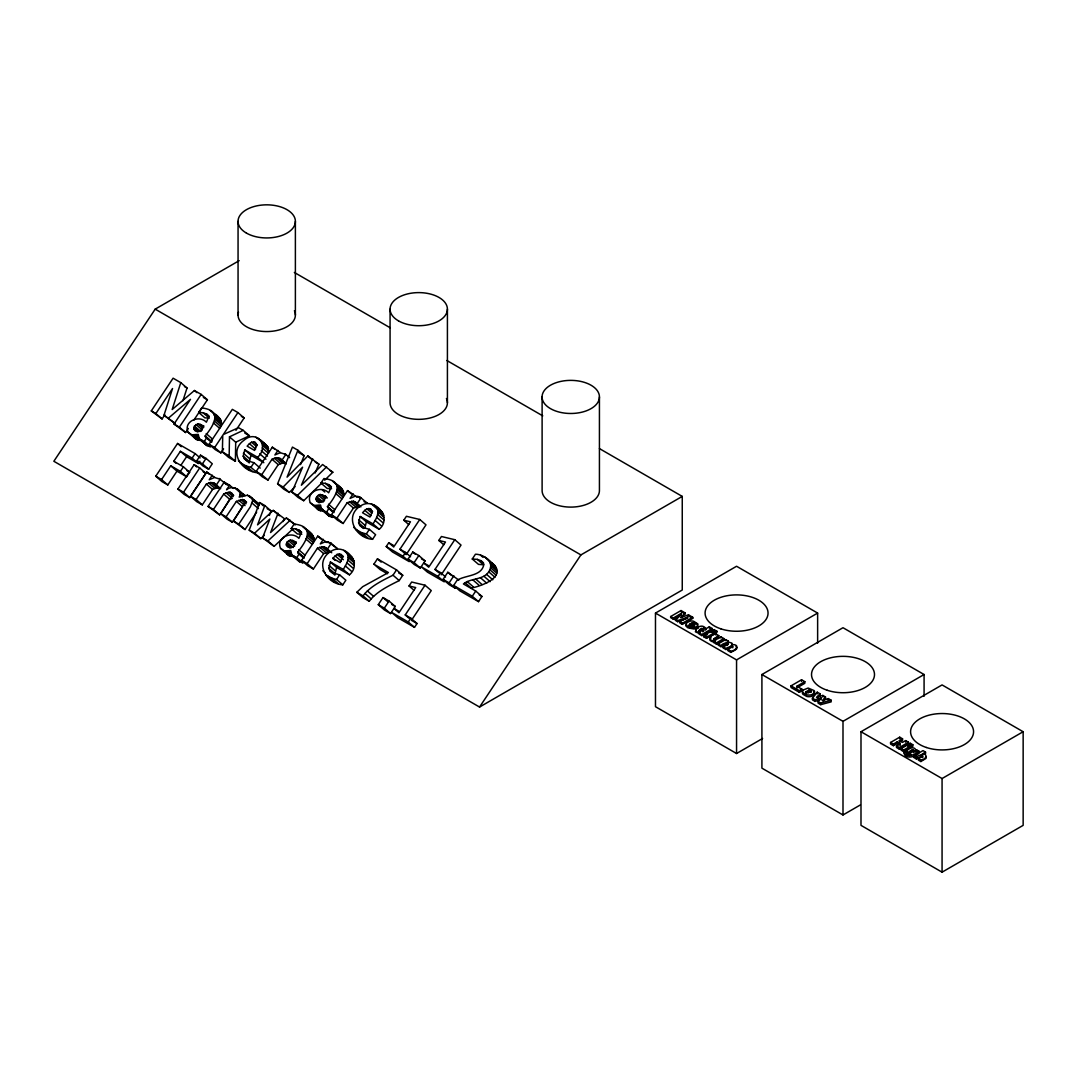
<?xml version="1.0" encoding="UTF-8"?>
<svg xmlns="http://www.w3.org/2000/svg" width="1077" height="1077" viewBox="0 0 1077 1077"><rect width="100%" height="100%" fill="white"/><g stroke="black" fill="none" stroke-linecap="round" stroke-linejoin="round"><path stroke-width="1.5" d="M235.392 461.266L229.172 455.881L229.482 436.831L243.214 430.369L249.433 435.754L235.701 442.216L235.392 461.266L228.593 457.348L222.374 451.95L222.751 435.364L214.66 447.507L220.879 452.892L223.585 448.84M249.272 462.935L244.304 458.627L243.2 456.19L244.762 449.876L257.605 457.294L263.825 462.679L250.981 455.261L244.762 449.876M250.981 455.261L249.42 461.575L243.2 456.19M328.822 568.319L330.383 562.019L343.226 569.437L349.46 574.822C362.882 563.5 345.246 543.05 331.837 550.805C313.797 560.646 325.092 583.613 342.782 584.838L345.852 580.234L339.618 574.849L332.268 572.722L329.925 570.756L328.822 568.319L335.055 573.718L336.603 567.404L330.383 562.019M358.601 522.816L360.162 516.502L373.005 523.92L379.225 529.305C392.661 517.983 375.011 497.534 361.616 505.288C343.563 515.129 354.858 538.096 372.548 539.321L375.617 534.717L369.398 529.332L362.047 527.205L359.691 525.239L358.601 522.816L364.82 528.201L366.382 521.887L360.162 516.502M193.766 428.781L194.493 426.061L197.831 423.853L203.876 425.967L200.591 430.894L195.085 430.813L193.766 428.781L197.495 432.012M286.28 544.895L287.007 542.175L290.346 539.967L296.39 542.081L293.106 547.008L287.599 546.928L286.28 544.895L290.009 548.126M316.046 499.378L316.773 496.659L320.111 494.451L326.156 496.564L322.871 501.492L317.365 501.411L316.046 499.378L319.775 502.609M907.521 751.086L907.197 753.294L910.954 754.425M477.299 559.38L481.015 560.686L483.896 564.119C482.092 576.532 465.574 574.862 457.092 580.301L453.646 585.471L459.866 590.869L478.525 601.639L481.971 596.456L475.751 591.071L463.406 583.949C471.228 577.447 485.242 580.543 489.86 569.773C493.818 560.888 483.183 554.305 475.469 554.197L472.264 559.003L478.498 564.388L483.519 564.765L477.299 559.38L472.264 559.003M465.062 582.657L471.282 588.042C482.442 585.969 508.869 575.845 491.166 562.49M915.571 751.961C917.294 742.807 899.78 751.679 910.954 752.836C908.274 756.768 904.222 747.909 904.007 752.958C908.167 757.912 915.006 754.694 918.937 751.194L918.937 752.769C916.554 757.064 904.276 759.595 904.249 753.079M211.644 442.014L205.168 435.983C214.229 424.742 222.872 410.27 201.655 407.941L198.653 412.451L204.872 417.836L209.275 418.132L203.055 412.733L198.653 412.451M213.354 422.871L219.587 428.256C224.46 422.521 218.86 415.924 213.529 413.11M304.145 558.128L297.683 552.097C306.743 540.856 315.386 526.384 294.169 524.055L291.153 528.565L297.387 533.95L301.789 534.246L295.556 528.847L291.153 528.565M305.868 538.985L312.088 544.37C316.975 538.635 311.361 532.038 306.03 529.238M333.924 512.612L327.448 506.58C336.522 495.339 345.152 480.867 323.935 478.538L320.933 483.048L327.152 488.433L331.554 488.729L325.335 483.331L320.933 483.048M335.647 493.468L341.867 498.853C346.754 493.118 341.14 486.521 335.809 483.721M257.605 457.294C269.896 446.215 256.73 429.077 243.94 440.305C228.23 451.532 241.369 471.228 257.161 472.695L250.941 467.31L246.377 466.099L240.158 462.693M260.176 439.685L267.796 446.753L268.456 453.296L262.236 447.897M343.226 569.437C346.39 564.536 351.008 556.944 345.798 551.828M373.005 523.92C376.169 519.033 380.787 511.427 375.577 506.311M256.676 512.046L245.031 529.534L238.798 524.149L250.456 506.648L252.705 500.334L251.843 497.924L247.468 495.205L239.229 497.116C243.335 489.362 231.784 484.663 226.56 489.793L229.603 485.215L224.245 482.119L208.076 506.405L219.654 514.887L229.926 499.472L232.363 498.288L226.13 492.903L223.693 494.087L213.434 509.488L219.654 514.887M731.822 644.154L732.104 645.688L731.822 643.063L727.217 641.771L728.321 641.138L728.321 642.229M164 415.224L174.891 423.301L164 415.224L172.535 388.514L155.855 413.555L162.075 418.94L164.862 414.766M162.075 418.94L151.292 410.916L173.101 378.189L180.788 382.631L172.172 409.529L194.425 390.507L201.184 394.411L207.403 399.796L193.779 420.245M182.955 400.684L187.021 388.016L180.788 382.631M264.309 535.35L260.782 538.621L249.204 530.14L259.624 502.542L264.807 505.544L257.551 524.889L273.221 510.39L284.274 518.575L283.116 521.551M269.358 515.398L271.027 510.929L264.807 505.544M278.054 513.19L270.569 532.536L286.347 517.983L295.219 524.526M292.931 528.888L274.137 546.335L262.559 537.854L269.869 519.033L254.549 533.236L249.204 530.14M295.085 486.589L289.363 492.431L283.816 489.227L277.597 483.829L292.432 447.09L297.925 450.253L304.145 455.652L300.523 464.604M297.925 450.253L287.061 477.151L307.834 455.975L318.9 464.16L315.13 472.978M802.728 691.851L802.446 692.511A5.479 3.164 0 0 0 803.052 694.382L806.606 696.388A5.331 3.083 0 0 0 808.84 696.698A5.237 3.016 0 0 0 811.977 696.146L814.104 694.732A5.156 2.975 0 0 0 814.131 692.228L813.445 691.542M322.36 482.469L303.714 500.711L298.167 497.507L291.948 492.122L302.597 467.189L283.143 487.033L277.597 483.829M312.68 458.775L301.372 485.229L322.602 464.51L332.833 472.211L324.689 480.194M205.303 436.791L211.523 442.189L212.425 438.999L206.205 433.614M689.159 624.902L689.267 626.477L689.818 624.081L695.594 627.42L697.142 626.383L697.842 623.92L693.736 621.294A5.129 2.962 0 0 0 690.478 621.039L686.561 622.735L686.062 625.145L690.411 627.824L694.328 627.958L694.328 629.062L688.001 627.851L686.062 626.249L686.561 623.825M689.159 625.993L689.818 624.081M910.186 751.086C916.446 754.021 911.29 745.971 910.186 752.675M703.631 629.682C695.015 635.578 702.123 623.475 703.631 630.785L702.689 631.768M805.919 691.824L808.935 690.088L811.008 691.286L807.992 693.023L805.919 691.824L805.919 693.467M922.518 757.05L920.404 756.727L916.379 758.962L913.834 757.494L913.834 755.906L916.379 757.373C919.825 753.388 926.974 755.287 918.291 758.491L918.291 760.066L920.848 761.547L926.058 758.37L925.857 756.646M723.03 646.779L725.925 648.448L731.943 645.756L732.831 647.708L730.596 646.94L725.925 649.552L723.03 647.883L723.03 646.779C732.939 643.238 724.969 641.003 720.984 645.594L718.09 643.925L718.09 645.029L720.984 646.698L725.642 644.1L727.931 644.611M713.903 638.769L718.79 635.645L718.79 636.736C709.406 640.384 715.209 641.017 720.971 636.897L723.852 638.567L723.852 639.657L716.326 644.006L713.634 642.444L714.913 639.576M203.055 412.733L206.69 414.093L208.83 416.624L206.38 422.211C199.043 414.362 183.265 421.47 188.031 432.214L191.868 434.825L198.249 434.408L199.366 439.16L204.347 441.449L206.663 437.706M295.556 528.847L299.204 530.207L301.331 532.738L298.894 538.325C291.557 530.476 275.766 537.585 280.532 548.328L284.368 550.939L290.763 550.522L291.88 555.274L296.862 557.563L299.164 553.82M325.335 483.331L328.983 484.69L331.11 487.221L328.66 492.808C321.336 484.96 305.545 492.068 310.311 502.811L314.147 505.436L320.529 505.019L321.66 509.758L326.627 512.06L328.943 508.304M239.175 260.661L155.196 309.139L53.85 461.279L479.548 707.051L682.253 590.021L682.253 496.403L599.431 448.584M188.327 428.431L185.607 432.523L174.03 424.042L190.481 399.338L168.672 417.916M185.607 432.523L179.388 427.138L201.184 394.411M167.797 484.946L161.577 479.548L170.745 465.776L176.965 471.161L167.797 484.946L161.981 481.594L155.761 476.196L177.557 443.468L195.125 453.619L200.107 457.927M176.238 463.42L173.747 461.266L180.384 451.317L192.137 458.102L198.356 463.487L199.851 461.252M180.801 465.412L186.604 456.702L180.384 451.317M183.413 466.839L189.633 472.238L186.631 476.748L180.411 471.349L183.413 466.839L173.747 461.266M192.137 458.102L195.125 453.619M177.947 489.012L194.116 464.725L199.703 467.957L205.922 473.341L189.754 497.614L184.167 494.397L177.947 489.012L183.534 492.229L189.754 497.614M196.849 460.633L200.484 455.181L206.07 458.398L212.29 463.783L208.655 469.249L203.068 466.031L196.849 460.633L202.436 463.864L208.655 469.249M220.879 452.892L215.292 449.661L209.073 444.276L232.336 409.354L237.923 412.585L244.142 417.97L235.917 430.329M183.534 492.229L199.703 467.957M202.436 463.864L206.07 458.398M237.923 412.585L223.289 434.543L238.569 427.69L243.214 430.369M202.314 504.871L196.095 499.486L206.367 484.071L210.742 482.496L214.431 483.25L220.65 488.635L216.962 487.881L212.586 489.456L202.314 504.871L196.728 501.653L190.508 496.268L206.69 471.982L214.754 477.367M212.263 475.199L209.221 479.777L214.511 477.515L220.193 479.198L216.302 485.04L214.431 483.25M250.941 467.31L253.997 462.706L260.217 468.105M232.336 522.197L226.103 516.812L236.375 501.397L242.594 506.796L232.336 522.197L226.978 519.114L220.745 513.716L232.524 494.774L232.295 493.508L229.98 492.176L226.13 492.903M267.971 480.073L261.751 474.688L272.01 459.273L276.399 457.698L280.087 458.452L286.307 463.837L282.618 463.083L278.243 464.658L267.971 480.073L262.384 476.855L256.164 471.457L272.333 447.184L280.41 452.555M277.92 450.401L274.877 454.979L280.168 452.717L285.836 454.4L281.959 460.229L285.688 463.473M245.031 529.534L233.44 521.053L245.206 502.111L244.977 500.872L242.662 499.526L236.375 501.397M343.159 523.489L336.939 518.104L347.211 502.69L353.525 501.195L359.745 506.58L353.431 508.075L343.159 523.489L337.586 520.258L331.353 514.873L347.534 490.6L356.85 497.049M313.394 569.006L307.174 563.621L317.432 548.206L323.746 546.712L329.979 552.097L323.665 553.591L313.394 569.006L307.807 565.775L301.587 560.39L317.755 536.117L327.071 542.566M353.121 493.818L350.065 498.395L355.37 496.134L361.037 497.816L357.147 503.646L360.876 506.877M323.342 539.335L320.3 543.912L325.591 541.65L331.258 543.32L327.381 549.162L323.746 546.712M355.558 529.319L361.764 532.725L366.328 533.936L369.398 529.332M325.792 574.835L331.999 578.241L336.562 579.453L339.618 574.849M373.894 564.173L377.435 558.869L396.524 569.895L402.744 575.28L399.217 580.584C388.447 586.009 376.762 591.448 369.236 601.249L363.043 597.668L356.824 592.283L362.693 586.696L388.42 572.56L373.894 564.173L380.127 569.558L387.383 573.758M386.239 546.564L403.013 556.244L409.233 561.629L392.459 551.949L386.239 546.564L388.784 542.727L394.37 545.958L410.458 521.807L403.781 520.218L406.406 516.287L419.774 519.477L425.994 524.862L406.191 554.574L399.971 549.189L419.774 519.477M403.013 556.244L405.558 552.42L399.971 549.189M356.824 592.283L363.003 595.85C370.542 586.063 382.227 580.624 392.997 575.199L396.524 569.895M408.048 559.151L412.774 552.057L418.832 555.544L425.052 560.942L420.326 568.037L414.268 564.536L408.048 559.151L414.093 562.652L420.326 568.037M378.269 604.668L382.995 597.573L389.053 601.06L395.272 606.445L390.547 613.553L384.489 610.053L378.269 604.668L384.327 608.155L390.547 613.553M414.093 562.652L418.832 555.544M384.327 608.155L389.053 601.06M443.791 544.76L438.81 540.452L441.435 536.508L454.804 539.698L461.023 545.083L441.22 574.808M414.012 590.277L409.045 585.969L411.656 582.024L425.025 585.215L431.258 590.6L411.454 620.325L417.041 623.543L414.483 627.366L397.723 617.686L391.49 612.301L408.264 621.981L414.483 627.366M438.743 572.654L435 569.423L454.804 539.698M408.964 618.171L405.235 614.927L425.025 585.215M438.043 576.464L421.269 566.785L427.488 572.17L444.262 581.849L438.043 576.464L440.587 572.641L435 569.423M408.264 621.981L410.808 618.158L405.235 614.927M443.078 579.372L449.136 582.872L455.356 588.257L449.297 584.757L443.078 579.372L447.803 572.277L458.842 580.086M449.136 582.872L453.861 575.778M478.525 601.639L472.291 596.241L475.751 591.071M479.548 707.051L580.907 554.911L682.253 496.403M907.049 754.412L907.211 752.581M696.011 629.628L695.432 631.809L699.081 633.451M819.624 700.05L815.06 701.383L812.435 699.875L812.435 698.233L817.241 692.188L820.068 693.83L820.068 695.473L817.685 697.788M820.068 693.83L816.487 697.304L822.841 695.432L825.494 696.954L822.289 700.669L828.334 698.596L831.148 700.225L831.148 701.867L820.701 704.654L818.089 703.146L818.089 701.504L821.145 697.95L821.145 699.606M823.353 701.073L825.494 698.596L825.494 696.954M249.42 443.684L247.145 446.134L254.576 450.428L256.824 445.272L255.303 442.243L251.533 442.216L249.42 443.684L255.639 449.069M364.807 510.31L362.545 512.76L369.976 517.054L372.225 511.898L370.703 508.869L366.92 508.842L364.807 510.31L371.026 515.695M335.257 560.43L332.766 558.276L337.155 554.359L340.924 554.386L343.415 556.54M291.948 492.122L297.494 495.326L326.614 466.826M681.202 614.577L673.273 619.154L670.648 617.633L670.648 616.542L681.041 610.538L685.255 612.975L680.57 617.565L688.499 614.846L692.726 617.283L692.726 618.373L682.333 624.377L679.708 622.856L679.708 621.766L687.624 617.188L687.624 618.279L677.675 621.685L675.292 620.312L675.292 619.221L681.202 613.473L681.202 614.577L676.477 619.167M681.741 617.511L685.255 612.975M262.559 537.854L267.917 540.95L290.238 520.218M910.388 752.284L912.407 751.369L913.888 751.934M806.229 692.928C807.992 689.711 812.516 694.678 810.914 690.801M727.177 645.486L727.796 643.965M711.103 637.826C707.185 639.778 712.516 642.646 714.845 641.744L713.634 642.444M762.61 738.459L736.56 753.51L655.476 706.7L655.476 613.082L736.56 566.26L817.631 613.082L817.631 643.171M670.648 616.542L673.273 618.05L681.202 613.473M679.708 621.766L682.333 623.287L692.726 617.283M689.818 625.172L695.594 628.51L697.856 626.652L697.546 624.593M705.677 628.914L709.272 626.841L712.193 628.524L712.193 629.614L701.8 635.618L699.094 634.057L700.212 632.32C689.886 632.737 700.037 622.506 704.977 627.528A3.931 2.275 0 0 1 705.677 628.914L705.677 630.018M699.094 632.966L701.8 634.528L712.193 628.524M703.658 635.605L711.197 631.257L714.078 632.913L714.078 634.016L706.552 638.365L703.658 636.695L703.658 635.605L706.552 637.261L714.078 632.913M712.085 630.732L714.051 629.601L716.945 631.27L716.945 632.361L714.98 633.491L712.085 631.822L712.085 630.732L714.98 632.401L716.945 631.27M703.658 636.695L707.427 634.515M718.79 635.645L715.895 633.963C709.339 635.12 707.051 641.246 714.845 640.653M713.634 641.353L716.326 642.902L723.852 638.567M718.09 643.925L725.629 639.59L728.321 641.138M735.995 646.469C739.751 649.054 732.037 651.316 730.866 652.406L727.971 650.723L727.971 649.633L732.791 646.254M727.971 649.633L730.866 651.302C737.112 650.198 739.832 644.181 732.104 644.598M655.476 613.082L736.56 659.891L817.631 613.082M860.375 804.936L842.995 814.966L761.91 768.157L761.91 674.525L842.995 627.716L924.079 674.525L924.079 696.267M796.872 686.251L801.948 689.186L801.948 690.828L799.349 692.323L791.016 687.516L791.016 685.861L801.557 679.775L804.815 681.66L804.815 683.303L796.872 687.893L796.872 686.251L804.815 681.66M791.016 685.861L799.349 690.68L801.948 689.186M761.91 674.525L842.995 721.334L924.079 674.525M860.994 731.727L942.065 684.918L1023.15 731.727L1023.15 825.359L942.065 872.168L860.994 825.359L860.994 731.727L942.065 778.536L1023.15 731.727M899.147 744.745L897.087 743.547L893.385 745.688L890.558 744.059L890.558 742.47L899.712 737.18L902.553 738.809L902.553 740.397L899.335 742.255L899.335 740.666L902.553 738.809M890.558 742.47L893.385 744.099L897.087 741.959L900.184 743.749L900.184 745.338M899.335 740.666L902.432 742.443L905.636 740.599L908.49 742.241L908.49 743.83L899.322 749.121L896.481 747.478L896.481 745.89L900.184 743.749M896.481 745.89L899.322 747.532L908.49 742.241M901.126 748.569L907.763 744.745L910.307 746.213L910.307 747.801L903.67 751.625L901.126 750.157L901.126 748.569L903.67 750.036L910.307 746.213M908.557 744.288L910.294 743.278L912.838 744.745L912.838 746.334L911.102 747.344L911.102 745.755L908.557 744.288L908.557 745.863M911.102 745.755L912.838 744.745M915.571 750.386L916.554 749.807L918.937 751.194M913.834 755.906L923.002 750.615L925.533 752.083L925.533 753.671M925.533 752.083L922.168 754.035C928.387 753.415 926.382 759.756 920.848 759.958L918.291 758.491M697.357 628.618L698.286 628.133M691.205 623.287L693.44 622.937L694.786 623.973L694.046 624.929L691.205 623.287L691.205 624.377M675.292 619.221L677.675 620.594L687.624 617.188M812.435 698.233L815.06 699.74L821.145 697.95M818.089 701.504L820.701 703.012L831.148 700.225M703.631 630.785C702.527 627.204 697.909 633.518 699.121 630.233M691.905 624.108L694.786 625.077L694.638 623.583M188.031 432.214L196.391 439.51L202.126 440.372M280.532 548.328L288.892 555.624L294.64 556.486M694.328 627.958L689.267 625.387M690.774 627.245L691.757 627.258L691.757 626.168M310.311 502.811L318.671 510.108L322.279 511.104L316.059 505.719M253.997 462.706L246.646 460.579L244.304 458.627M438.81 540.452L445.488 542.041L429.4 566.179L423.813 562.961L428.794 567.269M409.045 585.969L415.709 587.557L399.634 611.696L394.047 608.478L399.015 612.786M199.366 439.16L207.026 445.649L210.567 446.847L204.347 441.449M320.798 508.452L329.306 516.26L332.847 517.445L326.627 512.06M291.019 553.955L299.541 561.763L303.081 562.961L296.862 557.563M353.525 501.195L360.257 506.177M364.026 501.586L367.257 503.201L360.081 497.076M213.825 414.82L219.748 418.509M266.396 445.07L255.909 437.235M703.658 627.878L704.977 628.631A3.931 2.275 0 0 1 705.61 629.52M694.773 622.748L697.102 624.162M294.331 272.441L390.211 327.798M446.874 360.512L542.768 415.87M685.255 614.065L681.041 611.628L681.041 610.538M692.726 618.373L688.499 615.936L688.499 614.846M712.193 629.614L709.272 627.931L709.272 626.841M155.196 309.139L580.907 554.911M241.356 416.355L244.142 417.97M184.45 386.535L187.021 388.016M203.351 397.453L207.403 399.796M298.652 452.475L304.145 455.652M315.265 462.06L318.9 464.16M330.154 470.662L332.833 472.211M244.789 433.075L249.433 435.754M366.382 521.887L379.225 529.305M421.417 558.842L425.052 560.942M479.225 594.881L481.971 596.456M151.292 410.916L155.855 413.555M174.03 424.042L179.388 427.138M209.073 444.276L214.66 447.507M222.374 451.95L229.172 455.881M256.164 471.457L261.751 474.688M331.353 514.873L336.939 518.104M453.646 585.471L472.291 596.241M398.652 572.924L402.744 575.28M186.604 456.702L198.356 463.487M203.136 471.726L205.922 473.341M267.136 508.681L271.027 510.929M295.165 524.862L286.347 517.983M186.873 470.636L189.633 472.238M332.766 558.276L340.197 562.571L342.459 557.415L340.924 554.386M170.745 465.776L180.411 471.349M176.965 471.161L186.631 476.748M336.603 567.404L349.46 574.822M391.651 604.359L395.272 606.445M155.761 476.196L161.577 479.548M190.508 496.268L196.095 499.486M208.076 506.405L213.434 509.488M220.745 513.716L226.103 516.812M233.44 521.053L238.798 524.149M301.587 560.39L307.174 563.621M381.797 511.696L373.598 504.871M350.038 555.786L352.031 557.213M342.028 489.106L332.564 481.19M309.018 532.092L312.249 534.623M243.173 494.087L245.085 495.649L236.953 488.689M486.966 558.478L494.774 565.425M484.946 557.105L489.927 561.413M489.698 561.763L495.932 567.162M480.584 555.234L483.075 557.388M490.439 563.688L496.659 569.073M490.722 565.694L496.941 571.093M490.52 567.727L496.753 573.112M481.015 560.686L483.506 562.84M489.86 569.773L496.08 575.158M488.716 571.833L494.935 577.218M486.575 574.364L492.795 579.763M483.95 576.276L490.183 581.661M480.477 577.77L486.696 583.155M475.751 579.076L481.971 584.461M472.682 579.749L478.902 585.134M403.781 520.218L408.762 524.539M467.149 581.513L473.382 586.911M376.963 507.994L383.197 513.379M371.309 503.848L377.529 509.246M377.771 509.906L384.004 515.291M378 512.073L384.22 517.458M447.803 572.277L451.532 575.508M357.793 496.201L360.283 498.355M377.637 514.523L383.856 519.908M368.886 508.357L372.629 511.588M307.834 455.975L311.563 459.206M347.534 490.6L351.264 493.831M366.92 508.842L371.902 513.15M376.681 517.323L382.9 522.708M440.587 572.641L445.568 576.949M336.805 485.121L343.024 490.506M337.397 486.602L343.617 491.987M412.774 552.057L415.264 554.211M375.133 520.447L381.352 525.832M337.572 488.191L343.805 493.576M351.587 501.101L357.82 506.5M337.343 489.86L343.563 495.245M349.487 501.599L355.706 506.998M328.983 484.69L331.46 486.844M336.697 491.61L342.917 497.009M405.558 552.42L410.539 556.728M347.211 502.69L353.431 508.075M388.784 542.727L393.765 547.049M284.893 453.659L289.578 457.631M358.749 519.895L364.982 525.28M322.292 489.873L324.783 492.041M272.333 447.184L274.823 449.338M359.691 525.239L363.434 528.484M258.197 438.258L264.417 443.643M324.837 495.797L327.327 497.964M261.576 441.368L267.796 446.753M322.306 494.68L326.035 497.911M262.384 443.28L268.604 448.678M278.324 457.779L284.557 463.164M366.328 533.936L372.548 539.321M320.111 494.451L325.092 498.759M262.6 445.447L268.819 450.832M276.399 457.698L282.618 463.083M361.764 532.725L367.997 538.11M318.267 495.11L324.5 500.495L322.992 502.044L316.773 496.659M328.485 504.211L334.705 509.596L333.668 511.965L327.448 506.58M274.298 458.196L280.518 463.581M353.808 527.407L364.093 536.333M194.425 390.507L196.916 392.661M253.499 441.732L257.228 444.976M272.01 459.273L278.243 464.658M327.583 507.402L333.13 512.275M251.533 442.216L256.501 446.524M261.28 450.698L267.5 456.083M316.14 498.005L321.121 502.326M316.463 500.563L318.954 502.73M210.284 410.593L216.504 415.978M214.525 414.51L220.745 419.909M259.732 453.821L265.965 459.219M215.117 416.005L221.337 421.39M318.186 505.571L323.167 509.892M215.292 417.58L221.512 422.978M321.66 509.758L329.306 516.26M377.435 558.869L381.164 562.1M215.063 419.263L221.283 424.648M314.147 505.436L320.367 510.821M392.997 575.199L399.217 580.584M206.69 414.093L209.18 416.247M214.417 421.013L220.637 426.411M297.494 495.326L303.714 500.711M229.482 436.831L235.701 442.216M283.143 487.033L289.363 492.431M243.362 453.269L249.581 458.654M200.026 424.082L203.755 427.313M197.831 423.853L202.813 428.161M343.819 550.387L347.561 553.632M246.377 466.099L252.597 471.484M347.198 553.497L353.418 558.896M348.006 555.422L354.225 560.807M238.407 460.781L248.693 469.72M195.987 424.513L202.207 429.898L200.712 431.446L194.493 426.061M348.221 557.59L354.441 562.975M330.316 542.593L337.491 548.718L328.027 541.718M205.168 435.983L211.388 441.368M347.858 560.04L354.077 565.425M193.86 427.407L198.841 431.729M339.12 553.874L342.849 557.105M317.755 536.117L321.498 539.348M337.155 554.359L343.375 559.744M346.902 562.84L353.121 568.225M410.808 618.158L417.041 623.543M302.785 526.707L307.766 531.015M307.039 530.624L313.259 536.023M195.906 434.973L198.397 437.127M307.632 532.119L313.851 537.504M325.51 547.385L331.729 552.77M335.041 555.826L341.261 561.211M198.505 437.841L203.486 442.162M382.995 597.573L387.976 601.881M200.807 440.264L207.026 445.649M345.367 565.963L351.587 571.348M307.807 533.694L314.026 539.092M193.779 435.121L199.999 440.506M321.821 546.618L328.041 552.016M191.868 434.825L198.087 440.224M307.578 535.377L313.797 540.762M319.721 547.116L325.941 552.514M299.204 530.207L301.695 532.361M306.932 537.127L313.151 542.525M367.365 590.936L373.584 596.321M317.432 548.206L323.665 553.591M273.221 510.39L279.441 515.789M364.888 593.44L371.107 598.825M259.624 502.542L263.353 505.773M249.662 496.039L258.063 503.309L258.924 505.719L252.705 500.334M328.983 565.412L335.203 570.797M247.468 495.205L258.063 503.309M363.003 595.85L369.236 601.249M200.484 455.181L204.213 458.412M234.611 487.787L243.631 495.501M252.247 503.242L258.467 508.627M329.925 570.756L334.893 575.078M229.603 485.215L233.332 488.446M240.036 494.585L242.527 496.739M292.527 540.196L296.269 543.427M224.245 482.119L227.974 485.35M336.562 579.453L342.782 584.838M219.237 478.471L226.412 484.583M244.089 499.97L246.579 502.138M290.346 539.967L295.327 544.275M242.662 499.526L246.404 502.757M177.557 443.468L181.299 446.699M240.911 499.607L245.879 503.915M288.501 540.627L294.721 546.012M331.999 578.241L338.218 583.626M298.706 549.728L304.939 555.113L303.902 557.482L297.683 552.097M322.844 570.743L325.335 572.897M327.771 576.155L334.328 581.849M206.69 471.982L209.167 474.136M229.98 492.176L233.709 495.407M238.811 500.24L245.031 505.625M287.007 542.175L293.227 547.56M228.23 492.27L233.211 496.578M297.804 552.918L303.351 557.792M286.374 543.522L291.342 547.843M194.116 464.725L196.606 466.88M212.681 482.577L218.9 487.975M210.742 482.496L216.962 487.881M223.693 494.087L229.926 499.472M288.421 551.087L290.911 553.241M208.642 482.994L214.861 488.379M291.88 555.274L299.541 561.763M286.294 551.236L292.513 556.621M284.368 550.939L290.602 556.338M206.367 484.071L212.586 489.456M267.917 540.95L274.137 546.335M254.549 533.236L260.782 538.621M316.53 508.209L318.671 510.108M194.25 437.599L196.391 439.51M286.751 553.713L288.892 555.624M355.275 501.869L357.147 503.646M280.087 458.452L281.959 460.229M360.028 532.792L361.778 534.704M330.262 578.309L332.012 580.22M915.127 750.481L915.638 751.409M204.738 443.239L205.599 444.559M296.956 557.819L297.239 559.353M942.065 778.536L942.065 872.168M922.599 755.731L922.599 757.319M922.518 755.462L922.424 757.629M922.208 755.206L922.208 756.794M921.697 755.017L921.697 756.606M921.104 754.977L921.104 756.566M920.848 759.958L920.848 761.547M916.554 749.807L916.554 751.396M916.379 757.373L916.379 758.962M913.754 751.14L913.754 752.729M913.538 750.023L913.538 751.611M913.013 749.821L913.013 751.409M912.407 749.78L912.407 751.369M910.294 743.278L910.294 744.867M910.388 750.696L910.28 753.025M907.763 744.745L907.763 746.334M907.049 752.823L907.022 754.614M905.636 740.599L905.636 742.188M905.03 750.992L905.03 752.581M903.67 750.036L903.67 751.625M899.712 737.18L899.712 738.768M899.322 747.532L899.322 749.121M897.087 741.959L897.087 743.547M893.385 744.099L893.385 745.688M842.995 721.334L842.995 814.966M828.334 698.596L828.334 700.238M822.841 695.432L822.841 697.075M820.701 703.012L820.701 704.654M817.241 692.188L817.241 693.83M815.06 699.74L815.06 701.383M810.483 690.411L810.483 692.053M809.783 690.155L809.783 691.797M808.935 690.088L808.935 691.73M801.557 679.775L801.557 681.418M799.349 690.68L799.349 692.323M736.56 659.891L736.56 753.51M732.495 645.971L732.495 647.062M731.943 645.756L731.943 646.846M731.31 645.702L731.31 646.806M730.866 651.302L730.866 652.406M727.581 643.117L727.581 644.208M727.029 642.902L727.029 643.992M726.383 642.861L726.383 643.952M725.925 648.448L725.925 649.552M725.629 639.59L725.629 640.68M720.971 636.897L720.971 637.988M720.984 645.594L720.984 646.698M716.326 642.902L716.326 644.006M715.895 633.963L715.895 635.067M715.586 639.617L715.586 640.707M714.98 632.401L714.98 633.491M714.347 639.361L714.347 640.452M714.051 629.601L714.051 630.691M711.197 631.257L711.197 632.347M706.552 637.261L706.552 638.365M703.537 629.251L703.375 631.257M703.119 628.887L703.119 629.978M702.554 628.685L702.554 629.776M701.867 628.645L701.867 629.735M701.8 634.528L701.8 635.618M699.552 630.987L699.552 632.078M695.594 627.42L695.594 628.51M694.194 623.22L694.194 624.31M693.44 622.937L693.44 624.027M692.551 622.896L692.551 623.987M682.333 623.287L682.333 624.377M677.675 620.594L677.675 621.685M673.273 618.05L673.273 619.154M599.431 396.928A28.662 16.545 0 0 1 556.432 411.266A28.662 16.545 0 0 1 556.432 382.591A28.662 16.545 0 0 1 599.431 396.928L599.431 490.547A28.662 16.545 0 0 1 570.77 507.105A28.662 16.545 0 0 1 542.108 490.547L542.108 396.928M447.413 309.153L447.413 402.785M390.076 309.153L390.076 402.785A28.662 16.545 0 0 0 422.48 419.195A28.662 16.545 0 0 0 446.43 398.503M295.381 221.391L295.381 315.009M238.057 221.391L238.057 315.009M294.411 310.728A28.662 16.545 0 0 1 267.971 331.541A28.662 16.545 0 0 1 238.488 312.128M802.728 690.209L802.446 690.869A5.479 3.164 0 0 0 803.052 692.74L806.606 694.746A5.331 3.083 0 0 0 809.944 695.002A5.237 3.016 0 0 0 811.977 694.503L814.104 693.09A5.156 2.975 0 0 0 814.131 690.586L808.14 688.041L802.728 690.209M926.328 747.478A31.489 18.188 0 0 0 973.568 731.727A31.489 18.188 0 0 0 926.328 715.976A31.489 18.188 0 0 0 926.328 747.478M827.244 690.276A31.489 18.188 0 0 0 874.497 674.525A31.489 18.188 0 0 0 827.244 658.787A31.489 18.188 0 0 0 827.244 690.276M720.809 628.82A31.489 18.188 0 0 0 768.049 613.082A31.489 18.188 0 0 0 720.809 597.331A31.489 18.188 0 0 0 720.809 628.82M398.477 320.865A28.662 16.545 0 0 0 446.43 313.447A28.662 16.545 0 0 0 411.32 293.173A28.662 16.545 0 0 0 398.477 320.865M246.445 233.09A28.662 16.545 0 0 0 294.411 225.672A28.662 16.545 0 0 0 259.301 205.397A28.662 16.545 0 0 0 246.445 233.09"/></g></svg>
